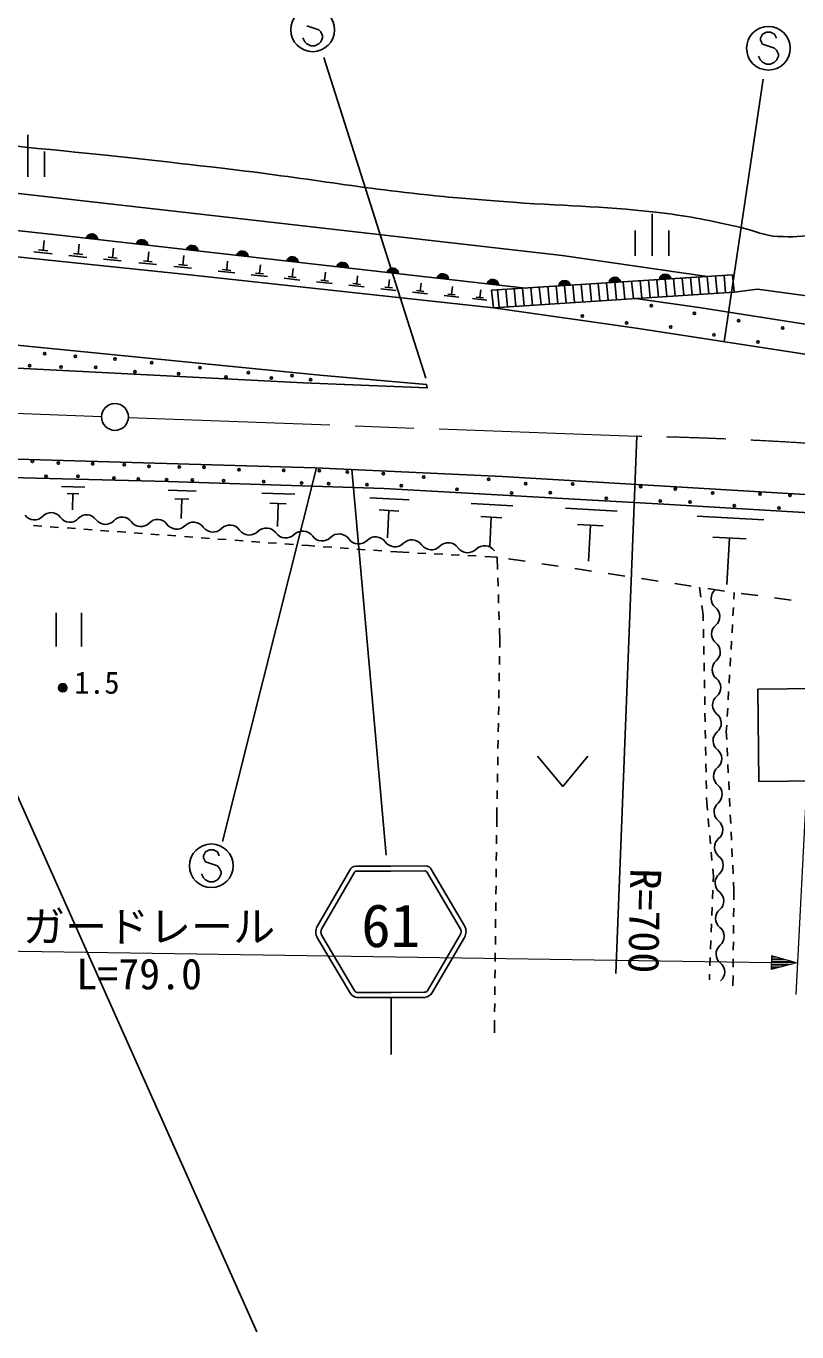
# Model space of a CAD drawing. Units: millimetres, scale not verified. Extents: x 40000 to 680000, y 20000 to 380000.
# Drawn here: x 172479 to 218326, y 243629 to 321300 of the extents above; entities that cross this region are included whole.
import ezdxf
from ezdxf.enums import TextEntityAlignment as Align

# ---------------------------------------------------------------- set-up
doc = ezdxf.new("R2010")
doc.units = ezdxf.units.MM
doc.header["$LTSCALE"] = 1000
doc.linetypes.add('CHAIN', pattern=[18.5, 12, -1.5, 3.5, -1.5])
for name, color, linetype, lineweight in [('M-BGD', 7, 'Continuous', 25), ('M-BMK', 2, 'CHAIN', 13), ('M-BMK-SRVR', 3, 'Continuous', 25), ('M-STR-HTXT', 7, 'Continuous', 13), ('M-STR-STRC', 7, 'Continuous', 25)]:
    doc.layers.add(name, color=color, linetype=linetype, lineweight=lineweight)
doc.styles.add('ＭＳ ゴシック', font='')
doc.styles.get('ＭＳ ゴシック').set_extended_font_data('MS Gothic')

msp = doc.modelspace()

# ---------------------------------------------------------------- linework, layer by layer
at = {"layer": 'M-BGD'}
for p, q in [((172574, 314840), (172574, 312340)), ((173574, 313840), (173574, 312340)), ((209709, 310140), (209709, 307640)), ((208709, 309140), (208709, 307640)), ((210709, 309140), (210709, 307640)), ((173498, 307963), (173559, 308553)), ((174035, 307759), (172930, 307874)), ((173774, 307935), (173222, 307992)), ((176100, 307543), (175018, 307656)), ((175845, 307716), (175304, 307772)), ((175574, 307744), (175634, 308321)), ((177623, 307527), (177682, 308089)), ((179721, 307308), (179779, 307870)), ((181806, 307090), (181865, 307653)), ((178136, 307331), (177081, 307441)), ((177887, 307499), (177360, 307554)), ((180233, 307112), (179179, 307222)), ((179984, 307280), (179457, 307335)), ((182319, 306895), (181264, 307005)), ((182070, 307063), (181542, 307118)), ((184655, 306773), (184167, 306826)), ((184411, 306799), (184467, 307321)), ((186367, 306586), (186422, 307099)), ((188308, 306374), (188363, 306879)), ((134097, 306085), (189951, 300533)), ((184886, 306616), (183908, 306722)), ((186834, 306406), (185872, 306510)), ((186608, 306560), (186127, 306612)), ((188768, 306197), (187821, 306299)), ((188545, 306349), (188071, 306400)), ((190686, 305990), (189754, 306090)), ((190467, 306139), (190001, 306189)), ((190234, 306164), (190287, 306661)), ((192145, 305956), (192197, 306445)), ((194041, 305749), (194093, 306230)), ((212992, 306406), (202007, 305718)), ((207101, 304992), (207000, 306031)), ((207600, 305025), (207500, 306062)), ((208099, 305057), (207999, 306093)), ((208598, 305089), (208498, 306125)), ((209097, 305122), (208998, 306156)), ((209597, 305154), (209497, 306187)), ((210096, 305186), (209996, 306218)), ((210595, 305219), (210496, 306250)), ((211094, 305251), (210995, 306281)), ((211593, 305283), (211494, 306312)), ((212093, 305316), (211993, 306343)), ((212592, 305348), (212493, 306375)), ((213091, 305380), (212992, 306406)), ((213590, 305413), (213491, 306437)), ((214089, 305445), (213991, 306468)), ((192590, 305784), (191673, 305883)), ((192374, 305931), (191915, 305981)), ((194479, 305580), (193577, 305678)), ((194266, 305725), (193815, 305774)), ((196353, 305378), (195465, 305474)), ((196144, 305520), (195700, 305568)), ((195922, 305544), (195973, 306017)), ((198212, 305177), (197340, 305271)), ((198007, 305317), (197570, 305364)), ((197788, 305341), (197839, 305806)), ((199473, 305157), (199523, 305615)), ((200611, 304572), (200509, 305624)), ((201110, 304605), (201009, 305656)), ((201609, 304637), (201508, 305687)), ((202109, 304669), (202007, 305718)), ((202608, 304701), (202507, 305749)), ((203107, 304734), (203006, 305781)), ((203606, 304766), (203505, 305812)), ((204105, 304798), (204005, 305843)), ((204605, 304831), (204504, 305874)), ((205104, 304863), (205003, 305906)), ((205603, 304895), (205502, 305937)), ((206102, 304928), (206002, 305968)), ((206601, 304960), (206501, 305999)), ((199890, 304996), (199031, 305089)), ((199688, 305134), (199258, 305180)), ((212641, 304539), (208594, 305124)), ((225069, 302585), (212641, 304539)), ((184496, 300992), (184504, 300992)), ((189951, 300533), (196302, 299977)), ((168811, 294526), (180904, 294204)), ((174588, 293918), (175968, 293878)), ((180899, 294204), (193772, 293803)), ((180928, 293688), (182588, 293640)), ((193772, 293803), (210416, 292867)), ((174921, 293494), (175611, 293474)), ((175266, 293484), (175238, 292519)), ((181329, 293178), (182159, 293154)), ((181744, 293166), (181710, 292004)), ((186498, 293524), (188466, 293468)), ((186973, 292920), (187957, 292891)), ((187465, 292906), (187425, 291528)), ((192930, 293249), (195260, 293123)), ((198944, 292906), (201437, 292771)), ((210411, 292868), (220603, 292248)), ((193475, 292519), (194640, 292456)), ((194057, 292487), (193969, 290857)), ((199527, 292124), (200773, 292057)), ((200150, 292091), (200056, 290346)), ((204556, 292621), (207628, 292455)), ((212391, 292150), (216357, 291936)), ((173416, 291559), (172917, 291595)), ((174413, 291486), (173914, 291522)), ((175410, 291413), (174912, 291449)), ((176408, 291340), (175909, 291376)), ((177405, 291267), (176906, 291303)), ((205274, 291658), (206810, 291575)), ((206042, 291616), (205926, 289466)), ((178402, 291194), (177904, 291230)), ((179400, 291121), (178901, 291157)), ((180397, 291047), (179898, 291084)), ((181394, 290974), (180896, 291011)), ((182392, 290901), (181893, 290938)), ((183389, 290828), (182890, 290865)), ((184386, 290755), (183888, 290792)), ((185384, 290682), (184885, 290719)), ((186381, 290609), (185882, 290646)), ((187378, 290536), (186880, 290573)), ((188376, 290463), (187877, 290500)), ((213318, 290907), (215301, 290800)), ((214310, 290853), (214159, 288077)), ((189283, 290397), (188874, 290427)), ((189658, 290370), (189283, 290397)), ((190655, 290298), (190156, 290334)), ((191653, 290226), (191154, 290262)), ((192650, 290155), (192151, 290191)), ((193647, 290083), (193149, 290119)), ((194521, 290020), (194146, 290047)), ((195261, 289983), (194521, 290020)), ((196260, 289933), (195760, 289958)), ((197258, 289882), (196759, 289908)), ((198257, 289832), (197758, 289857)), ((199256, 289782), (198756, 289807)), ((200495, 289720), (199755, 289757)), ((200519, 288982), (200495, 289720)), ((202156, 289472), (201167, 289619)), ((204134, 289176), (203145, 289324)), ((206112, 288880), (205123, 289028)), ((200551, 287982), (200535, 288482)), ((208090, 288585), (207101, 288733)), ((210068, 288289), (209079, 288437)), ((200584, 286983), (200568, 287483)), ((212046, 287994), (211057, 288142)), ((212611, 287335), (212538, 287921)), ((214024, 287698), (213035, 287846)), ((214604, 287612), (214581, 287214)), ((216005, 287426), (215014, 287557)), ((212748, 286253), (212674, 286839)), ((214553, 286715), (214524, 286215)), ((217988, 287163), (216997, 287294)), ((174269, 286392), (174269, 284392)), ((175769, 286392), (175769, 284392)), ((200616, 285983), (200600, 286483)), ((212754, 285923), (212748, 286253)), ((200656, 284746), (200632, 285484)), ((212773, 284923), (212764, 285423)), ((214496, 285716), (214467, 285217)), ((200649, 284329), (200656, 284746)), ((212793, 283923), (212783, 284423)), ((214438, 284718), (214410, 284219)), ((200632, 283329), (200640, 283829)), ((214381, 283720), (214352, 283220)), ((200614, 282329), (200623, 282829)), ((212812, 282923), (212802, 283423)), ((212831, 281923), (212821, 282423)), ((214324, 282721), (214295, 282222)), ((200597, 281329), (200606, 281829)), ((212850, 280924), (212841, 281424)), ((214266, 281723), (214238, 281224)), ((200580, 280329), (200588, 280829)), ((212870, 279924), (212860, 280424)), ((214209, 280724), (214180, 280225)), ((200562, 279329), (200571, 279829)), ((214152, 279726), (214129, 279328)), ((212889, 278924), (212879, 279424)), ((214129, 279328), (214151, 278873)), ((200545, 278330), (200554, 278829)), ((212908, 277924), (212899, 278424)), ((214174, 278374), (214198, 277874)), ((200528, 277330), (200536, 277830)), ((202895, 277869), (204395, 276069)), ((204395, 276069), (205895, 277869)), ((212928, 276924), (212918, 277424)), ((214222, 277375), (214246, 276876)), ((200510, 276330), (200519, 276830)), ((200493, 275330), (200502, 275830)), ((212947, 275925), (212937, 276424)), ((214270, 276376), (214294, 275877)), ((212963, 275094), (212956, 275425)), ((213002, 274658), (212963, 275094)), ((214317, 275377), (214341, 274878)), ((200469, 273668), (200477, 274413)), ((200477, 274413), (200484, 274830)), ((214365, 274378), (214389, 273879)), ((213093, 273662), (213047, 274160)), ((200458, 272668), (200463, 273168)), ((213183, 272666), (213138, 273164)), ((214413, 273379), (214437, 272880)), ((200447, 271668), (200452, 272168)), ((213273, 271670), (213228, 272168)), ((214460, 272381), (214484, 271881)), ((200436, 270669), (200441, 271169)), ((213358, 270735), (213318, 271172)), ((214508, 271382), (214532, 270882)), ((213345, 270398), (213358, 270735)), ((214556, 270383), (214577, 269928)), ((200425, 269669), (200430, 270169)), ((213307, 269398), (213326, 269898)), ((214577, 269928), (214572, 269325)), ((200414, 268669), (200419, 269169)), ((213269, 268399), (213288, 268899)), ((214567, 268825), (214562, 268326)), ((200402, 267669), (200408, 268169)), ((213231, 267400), (213250, 267899)), ((214558, 267826), (214553, 267326)), ((200391, 266669), (200397, 267169)), ((213194, 266401), (213213, 266900)), ((214548, 266826), (214543, 266326)), ((200380, 265669), (200386, 266169)), ((213156, 265401), (213175, 265901)), ((214539, 265826), (214534, 265326)), ((200369, 264669), (200375, 265169)), ((213124, 264564), (213137, 264902)), ((200358, 263669), (200364, 264169)), ((214529, 264826), (214524, 264223)), ((200347, 262669), (200353, 263169)), ((200333, 261425), (200342, 262169))]:
    msp.add_line(p, q, dxfattribs=at)
for points in [[(92648, 319037), (124813, 316238), (134249, 315592), (159104, 312803), (187036, 309645), (204365, 307654), (212992, 306406)], [(202177, 305717), (174460, 308857), (157804, 310677), (146206, 311960), (132850, 313225), (112578, 314983), (90333, 317100)], [(90405, 316248), (125064, 312462), (181842, 306542), (200284, 304551), (208895, 303313), (237706, 298864), (244272, 297734), (257412, 295554), (268526, 293698), (282868, 291931), (291587, 291016), (308477, 289625), (319806, 289114), (335619, 288441), (344804, 288047), (354868, 287867), (369489, 288136), (391824, 288800), (407592, 289554)], [(214589, 305477), (215981, 305654), (225220, 304398), (238163, 302541), (251537, 300774), (271181, 297868), (283048, 296370), (291067, 295491), (304961, 293868), (318424, 292818), (327852, 292271), (341477, 291993), (357236, 292127), (370978, 292181), (385312, 292432), (398707, 292738)], [(188964, 300084), (166540, 301232), (134061, 302641)], [(196302, 299977), (196337, 299779), (188964, 300084)], [(158337, 295945), (189677, 295030), (200818, 294509)], [(200818, 294509), (221484, 293272), (241881, 291280), (260233, 289289), (282173, 285970), (297368, 284302), (312455, 282849), (324223, 281916), (347240, 281180), (348834, 281221)]]:
    msp.add_lwpolyline(points, dxfattribs=at)
for points in [[(214589, 305477), (214490, 306500), (200165, 305603), (200284, 304551)], [(216066, 276368), (240787, 276655), (240723, 282142), (216003, 281855)]]:
    msp.add_lwpolyline(points, close=True, dxfattribs=at)
for centre, radius in [((209668, 304677), 70), ((205571, 304052), 70), ((208199, 303636), 70), ((212235, 304222), 70), ((214860, 303787), 70), ((210824, 303400), 70), ((213386, 302937), 70), ((217482, 303352), 70), ((216011, 302502), 70), ((173586, 301823), 70), ((175411, 301657), 70), ((177775, 301494), 70), ((172684, 301096), 70), ((174562, 301018), 70), ((176618, 301000), 70), ((178951, 300748), 70), ((179951, 301274), 70), ((181550, 300621), 70), ((182818, 300987), 70), ((185706, 300694), 70), ((184374, 300436), 70), ((187070, 300364), 70), ((188299, 300509), 70), ((189398, 300277), 70), ((172859, 295405), 70), ((174396, 295304), 70), ((176438, 295264), 70), ((178316, 295221), 70), ((179782, 295108), 70), ((173670, 294514), 70), ((175561, 294525), 70), ((177705, 294423), 70), ((179153, 294370), 70), ((180833, 294322), 70), ((181584, 295073), 70), ((182368, 294308), 70), ((183063, 295065), 70), ((185147, 294915), 70), ((187806, 294871), 70), ((189914, 294852), 70), ((191590, 294782), 70), ((193733, 294678), 70), ((196128, 294487), 70), ((199998, 294348), 70), ((184226, 294256), 70), ((186611, 294209), 70), ((188864, 294119), 70), ((190474, 294080), 70), ((192752, 294025), 70), ((194791, 293961), 70), ((198115, 293740), 70), ((201354, 293529), 70), ((202195, 294088), 70), ((203654, 293545), 70), ((204991, 294071), 70), ((209040, 293915), 70), ((211104, 293759), 70), ((206990, 293203), 70), ((210195, 293054), 70), ((211976, 292995), 70), ((213313, 293520), 70), ((214603, 292781), 70), ((216140, 293468), 70), ((217915, 293389), 70), ((217270, 292643), 70), ((174660, 281947), 250), ((174660, 281947), 204), ((174660, 281947), 159), ((174660, 281947), 114), ((174660, 281947), 68.2), ((174660, 281947), 22.7)]:
    msp.add_circle(centre, radius, dxfattribs=at)
for centre, radius, start, end in [((176389, 308584), 354, 2.33514, 164.74032), ((176389, 308584), 283, 4.55918, 162.51628), ((176389, 308584), 212, 8.30551, 158.76995), ((176389, 308584), 142, 16.01723, 151.05822), ((176389, 308584), 100, 26.3349, 140.74056), ((179370, 308246), 354, 2.33514, 164.74032), ((179370, 308246), 283, 4.55918, 162.51628), ((179370, 308246), 212, 8.30551, 158.76995), ((179370, 308246), 142, 16.01723, 151.05822), ((179370, 308246), 100, 26.3349, 140.74056), ((182351, 307908), 354, 2.33514, 164.74032), ((182351, 307908), 283, 4.55918, 162.51628), ((182351, 307908), 212, 8.30551, 158.76995), ((182351, 307908), 142, 16.01723, 151.05822), ((182351, 307908), 100, 26.3349, 140.74056), ((185332, 307571), 354, 2.33514, 164.74032), ((185332, 307571), 283, 4.55918, 162.51628), ((185332, 307571), 212, 8.30551, 158.76995), ((185332, 307571), 142, 16.01723, 151.05822), ((185332, 307571), 100, 26.3349, 140.74056), ((188312, 307233), 354, 2.33514, 164.74032), ((188312, 307233), 283, 4.55918, 162.51628), ((188312, 307233), 212, 8.30551, 158.76995), ((188312, 307233), 142, 16.01723, 151.05822), ((188312, 307233), 100, 26.3349, 140.74056), ((191293, 306895), 354, 2.33514, 164.74032), ((191293, 306895), 283, 4.55918, 162.51628), ((191293, 306895), 212, 8.30551, 158.76995), ((191293, 306895), 142, 16.01723, 151.05822), ((191293, 306895), 100, 26.3349, 140.74056), ((194274, 306558), 354, 2.33514, 164.74032), ((194274, 306558), 283, 4.55918, 162.51628), ((194274, 306558), 212, 8.30551, 158.76995), ((194274, 306558), 142, 16.01723, 151.05822), ((194274, 306558), 100, 26.3349, 140.74056), ((197255, 306220), 354, 2.33514, 164.74032), ((197255, 306220), 283, 4.55918, 162.51628), ((197255, 306220), 212, 8.30551, 158.76995), ((197255, 306220), 142, 16.01723, 151.05822), ((197255, 306220), 100, 26.3349, 140.74056), ((200236, 305882), 354, 2.33514, 164.74032), ((200236, 305882), 283, 4.55918, 162.51628), ((200236, 305882), 212, 8.30551, 158.76995), ((204509, 305820), 354, 12.38045, 174.78562), ((204509, 305820), 283, 14.60448, 172.56159), ((204509, 305820), 212, 18.35081, 168.81526), ((207503, 306008), 354, 12.38045, 174.78562), ((207503, 306008), 283, 14.60448, 172.56159), ((207503, 306008), 212, 18.35081, 168.81526), ((207503, 306008), 142, 26.06254, 161.10353), ((207503, 306008), 100, 36.3802, 150.78587), ((210497, 306195), 354, 12.38045, 174.78562), ((210497, 306195), 283, 14.60448, 172.56159), ((210497, 306195), 212, 18.35081, 168.81526), ((210497, 306195), 142, 26.06254, 161.10353), ((210497, 306195), 100, 36.3802, 150.78587), ((200236, 305882), 142, 16.01723, 151.05822), ((200236, 305882), 100, 26.3349, 140.74056), ((204509, 305820), 142, 26.06254, 161.10353), ((204509, 305820), 100, 36.3802, 150.78587), ((172974, 292611), 683, 215.67773, 317.01782), ((173973, 291681), 683, 35.67773, 137.01782), ((175082, 292477), 683, 215.67773, 317.01782), ((176081, 291546), 683, 35.67773, 137.01782), ((178189, 291411), 683, 35.67773, 137.01782), ((177190, 292342), 683, 215.67773, 317.01782), ((179298, 292208), 683, 215.67773, 317.01782), ((180297, 291277), 683, 35.67773, 137.01782), ((181430, 292094), 715, 215.91994, 314.8148), ((182437, 291080), 715, 35.91994, 134.8148), ((183595, 291919), 715, 215.91994, 314.8148), ((184602, 290905), 715, 35.91994, 134.8148), ((185759, 291743), 715, 215.91994, 314.8148), ((186767, 290730), 715, 35.91994, 134.8148), ((188931, 290554), 715, 35.91994, 134.8148), ((187924, 291568), 715, 215.91994, 314.8148), ((190089, 291393), 715, 215.91994, 314.8148), ((191096, 290379), 715, 35.91994, 134.8148), ((192253, 291217), 715, 215.91994, 314.8148), ((193261, 290203), 715, 35.91994, 134.8148), ((194418, 291042), 715, 215.91994, 314.8148), ((195425, 290028), 715, 35.91994, 134.8148), ((197590, 289853), 715, 35.91994, 134.8148), ((196583, 290866), 715, 215.91994, 314.8148), ((198747, 290691), 715, 215.91994, 314.8148), ((199755, 289677), 715, 35.91994, 134.8148), ((213910, 287259), 685, 130.1922, 231.38181), ((213056, 286189), 685, 310.1922, 51.38181), ((213939, 285143), 685, 130.1922, 231.38181), ((213085, 284073), 685, 310.1922, 51.38181), ((213968, 283027), 685, 130.1922, 231.38181), ((213114, 281958), 685, 310.1922, 51.38181), ((213997, 280912), 685, 130.1922, 231.38181), ((213143, 279842), 685, 310.1922, 51.38181), ((214026, 278796), 685, 130.1922, 231.38181), ((213172, 277727), 685, 310.1922, 51.38181), ((214055, 276681), 685, 130.1922, 231.38181), ((213201, 275611), 685, 310.1922, 51.38181), ((214085, 274565), 685, 130.1922, 231.38181), ((213230, 273495), 685, 310.1922, 51.38181), ((214114, 272450), 685, 130.1922, 231.38181), ((213259, 271380), 685, 310.1922, 51.38181), ((214143, 270334), 685, 130.1922, 231.38181), ((213288, 269264), 685, 310.1922, 51.38181), ((214172, 268218), 685, 130.1922, 231.38181), ((213317, 267149), 685, 310.1922, 51.38181), ((214201, 266103), 685, 130.1922, 231.38181), ((213346, 265033), 685, 310.1922, 51.38181)]:
    msp.add_arc(centre, radius, start, end, dxfattribs=at)
msp.add_open_spline([(150829, 313731), (153336, 313652), (154298, 313481), (156406, 314043), (157386, 314304), (157860, 314724), (158861, 314890), (160721, 315198), (161804, 314986), (163687, 314890), (167999, 314669), (170397, 314295), (174694, 313874), (178386, 313512), (180451, 313273), (184136, 312847), (189286, 312253), (192141, 311670), (197300, 311164), (198918, 311006), (199827, 310949), (201448, 310826), (205019, 310553), (207041, 310612), (210592, 310148), (212361, 309918), (213337, 309682), (215080, 309302), (215910, 309120), (216346, 308818), (217196, 308794), (218091, 308768), (218619, 308725), (219482, 308963), (219968, 309097), (220229, 309224), (220668, 309471), (221475, 309925), (221704, 310659), (222615, 310826), (223872, 311056), (224556, 310296), (225832, 310233), (226816, 310185), (227365, 310345), (228348, 310417), (229184, 310478), (229659, 310693), (230489, 310572), (232683, 310252), (233774, 309483), (235908, 308878), (241210, 307376), (244239, 306746), (249624, 305576), (254662, 304481), (257502, 303944), (262578, 303036), (265276, 302554), (266794, 302303), (269520, 302020), (269982, 301972), (270243, 301978), (270706, 301936), (273990, 301637), (275805, 301234), (279088, 300920), (283339, 300513), (285748, 300688), (290010, 300412), (294515, 300119), (297031, 299843), (301524, 299396), (303480, 299201), (304564, 298994), (306520, 298803), (312501, 298220), (315893, 298281), (321844, 297448), (324317, 297102), (325711, 296871), (328110, 296178), (329516, 295772), (330246, 295351), (331666, 294993), (332573, 294764), (333102, 294706), (334036, 294654), (334896, 294607), (335385, 294623), (336238, 294739), (337390, 294896), (337963, 295353), (339116, 295501), (341153, 295761), (342321, 295495), (344374, 295446), (345761, 295414), (346534, 295272), (347922, 295247), (354237, 295131), (357778, 295109), (364093, 295247), (366177, 295292), (367344, 295332), (369427, 295416), (372371, 295536), (374022, 295576), (376962, 295755), (378849, 295870), (379902, 295975), (381788, 296094), (385325, 296316), (387306, 296483), (390848, 296602), (397095, 296811), (400599, 296721), (406850, 296686), (408173, 296679), (408913, 296585), (410236, 296602), (412421, 296629), (413645, 296697), (415824, 296856), (421332, 297257), (424390, 297777), (429879, 298380), (435237, 298968), (438221, 299485), (443595, 299904), (446333, 300117), (447876, 300130), (450622, 300158), (454926, 300200), (457325, 299655), (461629, 299650), (463583, 299647), (464674, 300016), (466624, 299904), (467460, 299856), (467928, 299764), (468741, 299565), (470219, 299204), (470757, 298804), (472279, 297938)], degree=3, knots=[0, 0, 0, 0, 1, 1, 1, 2, 2, 2, 3, 3, 3, 4, 4, 4, 5, 5, 5, 6, 6, 6, 7, 7, 7, 8, 8, 8, 9, 9, 9, 10, 10, 10, 11, 11, 11, 12, 12, 12, 13, 13, 13, 14, 14, 14, 15, 15, 15, 16, 16, 16, 17, 17, 17, 18, 18, 18, 19, 19, 19, 20, 20, 20, 21, 21, 21, 22, 22, 22, 23, 23, 23, 24, 24, 24, 25, 25, 25, 26, 26, 26, 27, 27, 27, 28, 28, 28, 29, 29, 29, 30, 30, 30, 31, 31, 31, 32, 32, 32, 33, 33, 33, 34, 34, 34, 35, 35, 35, 36, 36, 36, 37, 37, 37, 38, 38, 38, 39, 39, 39, 40, 40, 40, 41, 41, 41, 42, 42, 42, 43, 43, 43, 44, 44, 44, 45, 45, 45, 46, 46, 46, 47, 47, 47, 48, 48, 48, 48], dxfattribs=at)
at = {"layer": 'M-BMK'}
for p, q in [((132209, 299743), (176961, 298083)), ((178560, 298023), (208798, 296902))]:
    msp.add_line(p, q, dxfattribs=at)
msp.add_arc((204237, 64403), 232544, 84.24465, 88.8762, dxfattribs=at)
at = {"layer": 'M-BMK-SRVR'}
msp.add_line((208798, 296902), (207552, 264950), dxfattribs=at)
msp.add_circle((177761, 298053), 800, dxfattribs=at)
at = {"layer": 'M-STR-HTXT'}
for p, q in [((219792, 293399), (218255, 263693)), ((142050, 266741), (216804, 265596)), ((216810, 265998), (216798, 265194)), ((216805, 265677), (218005, 265658)), ((217706, 265743), (216806, 265757)), ((216808, 265837), (217407, 265828)), ((217109, 265913), (216809, 265918)), ((218304, 265573), (216810, 265998)), ((218304, 265573), (216798, 265194)), ((217099, 265270), (216799, 265275)), ((216800, 265355), (217400, 265346)), ((217701, 265422), (216801, 265435)), ((216803, 265516), (218002, 265497)), ((218304, 265573), (216804, 265596))]:
    msp.add_line(p, q, dxfattribs=at)
at = {"layer": 'M-STR-STRC'}
for p, q in [((189173, 321316), (189882, 321079)), ((189882, 321079), (190000, 320961)), ((190000, 320961), (190118, 320725)), ((216279, 320812), (216161, 320576)), ((216516, 320931), (216279, 320812)), ((216752, 320931), (216516, 320931)), ((216988, 320812), (216752, 320931)), ((217106, 320576), (216988, 320812)), ((189054, 320370), (188936, 320607)), ((189173, 320252), (189054, 320370)), ((189409, 320134), (189173, 320252)), ((189645, 320134), (189409, 320134)), ((189882, 320252), (189645, 320134)), ((190000, 320370), (189882, 320252)), ((190118, 320607), (190000, 320370)), ((190118, 320725), (190118, 320607)), ((216161, 320576), (216161, 320458)), ((216161, 320458), (216279, 320222)), ((216279, 320222), (216988, 319985)), ((196255, 300350), (190191, 319438)), ((216161, 319276), (216043, 319512)), ((216279, 319158), (216161, 319276)), ((216988, 319985), (217106, 319867)), ((217106, 319276), (216988, 319158)), ((217106, 319867), (217225, 319631)), ((217225, 319512), (217106, 319276)), ((217225, 319631), (217225, 319512)), ((216516, 319040), (216279, 319158)), ((216752, 319040), (216516, 319040)), ((216988, 319158), (216752, 319040)), ((213999, 302525), (216311, 318146)), ((162877, 295812), (186195, 243629)), ((189748, 295029), (184160, 272793)), ((193891, 271991), (191852, 294928)), ((183145, 272180), (183027, 271944)), ((183027, 271944), (183027, 271825)), ((183381, 272298), (183145, 272180)), ((183618, 272298), (183381, 272298)), ((183854, 272180), (183618, 272298)), ((183972, 271944), (183854, 272180)), ((183027, 271825), (183145, 271589)), ((183145, 271589), (183854, 271353)), ((183854, 271353), (183972, 271234)), ((183972, 271234), (184090, 270998)), ((191725, 271085), (189794, 267743)), ((196601, 271105), (198559, 267779)), ((183027, 270644), (182909, 270880)), ((183145, 270525), (183027, 270644)), ((183381, 270407), (183145, 270525)), ((183618, 270407), (183381, 270407)), ((183854, 270525), (183618, 270407)), ((183972, 270644), (183854, 270525)), ((184090, 270880), (183972, 270644)), ((184090, 270998), (184090, 270880)), ((191985, 270935), (190054, 267593)), ((196342, 270953), (198301, 267627)), ((190060, 267209), (192040, 263902)), ((198297, 267243), (196345, 263919)), ((189803, 267055), (191782, 263748)), ((198556, 267091), (196604, 263768)), ((194195, 263512), (194195, 260126))]:
    msp.add_line(p, q, dxfattribs=at)
for points in [[(196226, 271355), (194162, 271338), (192098, 271338)], [(196193, 271055), (194164, 271038), (192133, 271038)], [(196228, 263529), (194195, 263512), (192160, 263512)], [(196188, 263829), (194193, 263812), (192197, 263812)]]:
    msp.add_lwpolyline(points, dxfattribs=at)
for centre in [(189527, 321079), (216634, 319985), (183499, 271353)]:
    msp.add_circle(centre, 1300, dxfattribs=at)
for centre, radius, start, end in [((192115, 270912), 427, 92.29572, 156.02366), ((196212, 270929), 427, 24.44946, 88.1774), ((192155, 270848), 191, 96.53703, 152.95737), ((196173, 270865), 191, 27.51575, 83.93609), ((190421, 267407), 711, 151.80974, 209.66878), ((190421, 267407), 412, 151.80974, 209.66878), ((197935, 267438), 412, 330.80435, 28.66338), ((197935, 267438), 711, 330.80435, 28.66338), ((192273, 264114), 612, 216.76349, 259.34701), ((192209, 264015), 203, 214.0004, 273.155), ((196175, 264032), 203, 267.31812, 326.47272), ((196110, 264130), 612, 281.12611, 323.70964)]:
    msp.add_arc(centre, radius, start, end, dxfattribs=at)

# ---------------------------------------------------------------- texts
at = {"layer": 'M-BGD', "style": 'ＭＳ ゴシック'}
msp.add_text('1.5', height=1320, dxfattribs=at).set_placement((175342, 281194), align=Align.BOTTOM_LEFT)
at = {"layer": 'M-BMK-SRVR', "style": 'ＭＳ ゴシック'}
msp.add_text('R=700', height=1833, rotation=268.789, dxfattribs=at).set_placement((209346, 271193), align=Align.MIDDLE_LEFT)
at = {"layer": 'M-STR-HTXT', "style": 'ＭＳ ゴシック'}
for s, p in [('ガードレール', (179792, 266270)), ('L=79.0', (179205, 263455))]:
    msp.add_text(s, height=1833, dxfattribs=at).set_placement(p, align=Align.BOTTOM_CENTER)
at = {"layer": 'M-STR-STRC', "style": 'ＭＳ ゴシック'}
msp.add_text('61', height=2566, dxfattribs=at).set_placement((192418, 265746), align=Align.BOTTOM_LEFT)

doc.saveas('drawing.dxf')
